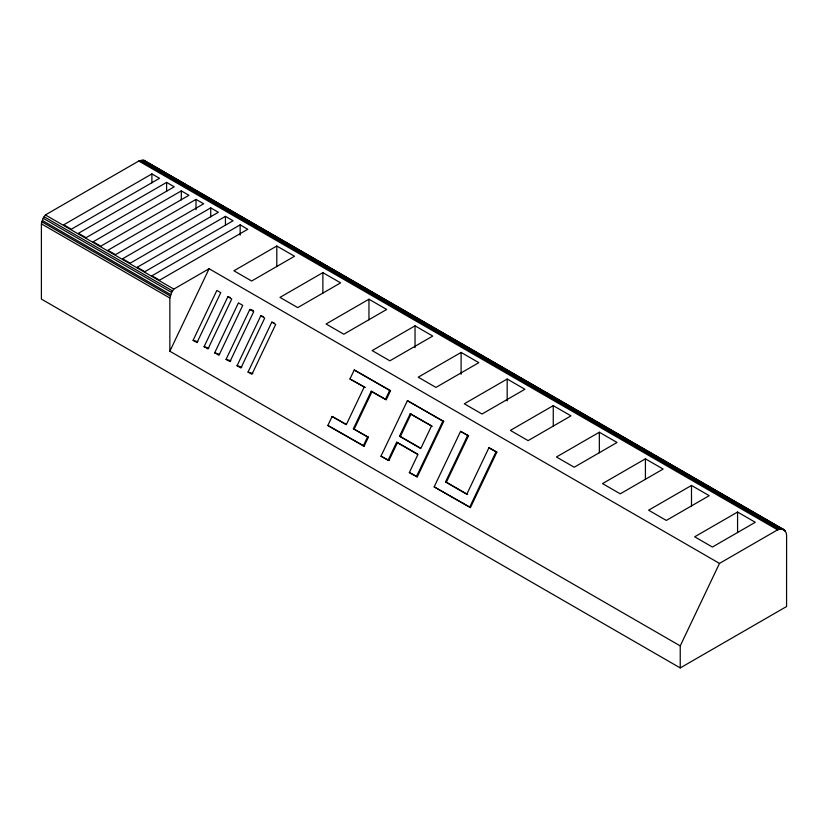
<?xml version="1.0" encoding="UTF-8"?>
<svg xmlns="http://www.w3.org/2000/svg" width="828" height="828" viewBox="0 0 828 828"><rect width="100%" height="100%" fill="white"/><g stroke="black" fill="none" stroke-linecap="round" stroke-linejoin="round"><path stroke-width="1.24" d="M41.4 223.86L43.17 218.261L45.385 214.938L138.783 161.015L143.834 160.259L783.754 529.547L786.041 532.383L786.6 535.292L786.569 606.531L680.233 667.927L41.4 299.094L41.4 223.86L169.854 298.018L169.854 351.227L680.233 645.892L680.233 667.927M169.854 298.018L171.624 292.419L173.839 289.096L209.101 268.738L719.491 563.402L777.368 529.961L781.466 528.906L783.754 529.547M169.854 351.227L209.101 268.738M193.1 340.339L216.864 290.421L220.755 292.667L197.002 342.595L193.1 340.339L197.861 341.757M227.845 296.755L231.747 299.011L207.994 348.94L204.092 346.684L227.845 296.755L230.225 297.469M214.68 352.8L238.433 302.872L242.739 305.356L218.975 355.284L214.68 352.8L219.441 354.218M249.818 309.444L253.72 311.701L229.967 361.629L226.065 359.373L249.818 309.444L253.399 310.51M260.81 315.789L264.712 318.045L240.948 367.974L237.056 365.717L260.81 315.789L263.19 316.503M271.801 322.133L275.693 324.39L251.94 374.308L248.038 372.062L271.801 322.133L274.182 322.848M349.965 378.965L364.982 387.4L349.965 378.965L354.239 369.971L390.537 390.681L386.252 399.686L371.223 391.24L353.38 428.759L368.408 437.194L364.123 446.188L327.836 425.468L332.111 416.474L346.042 424.288M364.144 387.152L346.29 424.66L332.111 416.474M354.229 429.007L372.072 391.499M363.275 445.94L367.56 436.936L368.408 437.194M371.223 391.24L385.403 399.427L389.688 390.433L390.537 390.681M380.994 456.166L407.407 400.669L443.694 421.38L417.291 476.887L409.353 472.54L417.912 454.541L396.643 442.266L388.084 460.264L380.994 456.166L388.932 460.513L397.492 442.525L417.643 454.148M410.212 413.752L431.481 426.027L420.779 448.517L399.51 436.242L410.212 413.752L432.33 426.285M399.51 436.242L400.359 436.491L411.061 414.01M416.443 476.628L442.856 421.131L443.694 421.38M445.536 481.958L466.795 494.233L488.924 447.731L496.862 452.078L470.449 507.574L434.162 486.864L460.575 431.357L468.513 435.704L446.375 482.206L445.536 481.958L467.665 435.456L468.513 435.704M469.611 507.326L496.013 451.819L496.862 452.078M680.233 645.892L719.491 563.402M151.897 173.911L63.725 224.812L71.353 229.211L159.514 178.31L151.897 173.911L151.897 182.895M166.604 182.398L78.443 233.299L86.06 237.698L174.222 186.797L166.604 182.398L166.604 191.392M181.311 190.895L93.15 241.797L100.768 246.195L188.929 195.294L181.311 190.895L181.311 199.879M196.019 199.382L107.857 250.284L115.475 254.682L203.647 203.781L196.019 199.382L196.019 209.66M210.726 207.88L122.565 258.781L130.182 263.18L218.354 212.278L210.726 207.88L210.726 216.864M136.651 267.63L225.444 216.367L233.061 220.766L144.859 271.688L137.241 267.289M240.151 224.864L151.948 275.786L159.566 280.185L247.769 229.263L240.151 224.864L240.151 235.131M276.8 246.019L233.91 270.787L251.64 281.013L294.52 256.256L276.8 246.019L276.8 266.606M322.879 272.629L279.988 297.387L297.718 307.623L340.598 282.855L322.879 272.629L322.879 293.205M368.957 299.229L326.066 323.986L343.786 334.222L386.676 309.455L368.957 299.229L368.957 319.805M415.035 325.828L372.145 350.586L389.864 360.822L432.754 336.064L415.035 325.828L415.035 347.698M461.103 352.428L418.223 377.195L435.942 387.421L478.832 362.664L461.103 352.428L461.103 374.297M507.181 379.038L464.301 403.795L482.02 414.021L524.911 389.264L507.181 379.038L507.181 400.897M553.259 405.637L510.379 430.394L528.098 440.631L570.978 415.863L553.259 405.637L553.259 426.213M599.337 432.237L556.447 456.994L574.177 467.23L617.057 442.473L599.337 432.237L599.337 452.823M645.416 458.836L602.525 483.604L620.244 493.83L663.135 469.072L645.416 458.836L645.416 479.422M691.494 485.446L648.603 510.203L666.323 520.429L709.213 495.672L691.494 485.446L691.494 506.022M737.572 512.046L694.682 536.803L712.401 547.039L755.291 522.271L737.572 512.046L737.572 532.621M385.403 399.427L386.252 399.686M204.092 346.684L208.853 348.102M226.065 359.373L230.826 360.791M237.056 365.717L241.817 367.135M248.038 372.062L252.799 373.48M396.643 442.266L397.492 442.525M327.836 425.468L364.123 446.188M388.084 460.264L388.932 460.513M409.353 472.54L417.291 476.887M466.795 494.233L467.644 494.492L446.375 482.206M434.162 486.864L470.449 507.574M462.521 503.227L463.369 503.486M143.834 160.259L784.696 530.262M142.633 160.073L781.466 528.906M783.216 529.92L785.461 531.214M141.319 160.156L780.162 528.988M139.942 160.518L778.786 529.34M138.783 161.015L777.616 529.848M354.239 369.971L389.688 390.433M407.407 400.669L442.856 421.131M460.575 431.357L467.665 435.456M488.924 447.731L496.013 451.819M45.385 214.938L173.839 289.096M44.06 216.729L172.514 290.887M43.17 218.261L171.624 292.419M42.29 220.455L170.734 294.623M41.845 221.811L170.299 295.969M400.359 436.491L420.51 448.124M353.38 428.759L367.56 436.936M144.921 160.715L146.618 162.381M225.444 216.367L225.444 225.361"/></g></svg>
